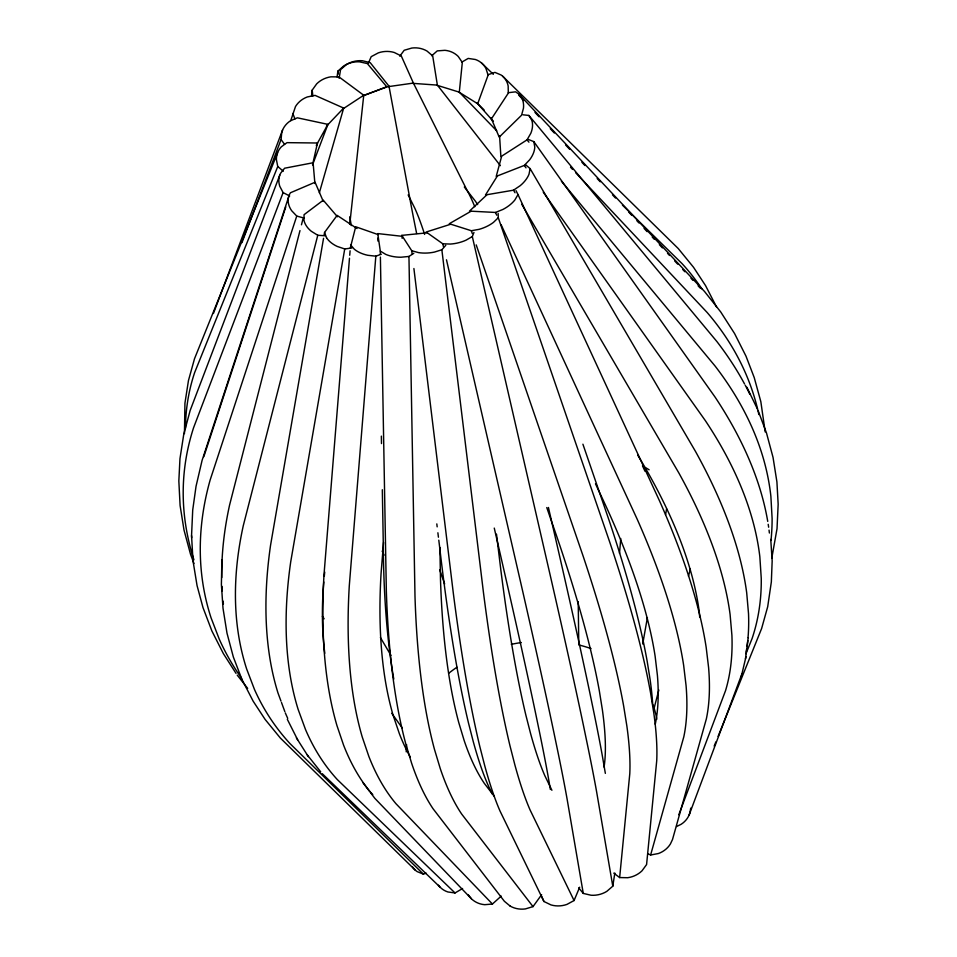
<?xml version="1.0" encoding="UTF-8"?>
<svg xmlns="http://www.w3.org/2000/svg" width="957" height="957" viewBox="0 0 957 957"><rect width="100%" height="100%" fill="white"/><g stroke="black" fill="none" stroke-linecap="round" stroke-linejoin="round"><path stroke-width="1.44" d="M221.88 560.036L221.39 584.56L223.005 608.233L226.988 633.127L233.352 657.028L241.26 677.7M236.008 673.357L223.364 653.595L211.928 631.058L203.004 607.623L197.058 585.588L193.003 560.838L191.556 535.609L192.716 510.021L196.041 486.288L202.094 460.365L289.445 194.51L290.426 192.776L315.068 182.249L323.299 201.472M525.8 164.927L530.118 168.611L529.006 174.246A25.372 15.324 -30.3 0 1 520.189 185.694L513.514 190.18L485.51 194.953L497.09 176.435M349.484 258.234L324.016 574.583A588.077 242.887 -65.9 0 0 336.948 725.585L343.575 745.12A588.077 242.887 -65.9 0 0 369.821 791.343M349.724 255.256L350.083 250.806M350.322 247.839L355.705 226.761L378.111 234.597M381.341 254.215L375.826 256.177L349.281 585.899A588.077 242.887 -65.9 0 0 362.213 736.902L368.852 756.437A588.077 242.887 -65.9 0 0 395.971 803.724L492.424 904.03L501.229 896.099M383.566 542.452L381.053 573.698A552.345 228.125 -65.9 0 0 393.195 715.513L399.428 733.863A552.345 228.125 -65.9 0 0 410.218 756.891M619.502 553.421L620.77 538.54M498.154 213.387L498.286 217.729L610.028 542.99A588.077 104.935 64.2 0 1 650.604 693.095L653.751 712.738A588.077 104.935 64.2 0 1 656.717 760.815L646.585 864.566L642.015 870.81A25.372 23.961 5.6 0 1 627.72 877.713L619.646 877.569L629.778 773.818A588.077 104.935 64.2 0 0 626.823 725.741L623.665 706.099A588.077 104.935 64.2 0 0 583.088 555.993L476.203 244.884M496.719 130.834L459.3 92.159L462.315 62.468L458.236 56.451A25.372 22.753 -44.1 0 0 444.933 50.314L437.253 50.888L431.703 55.793M311.551 96.035L312.185 90.149L316.671 83.869A25.372 23.937 6.2 0 1 330.895 76.823L338.957 76.895L363.744 95.245L350.37 218.639A559.474 103.811 63.7 0 0 349.604 224.237M690.727 808.103L689.913 812.852A25.372 22.525 20.6 0 1 681.097 824.312L676.551 826.537M745.479 658.835L748.171 637.912M337.067 76.931L337.893 71.093L343.874 65.83A25.372 24.188 -8.9 0 1 359.509 61.834L367.344 63.569L386.736 86.752L363.182 95.832M578.722 887.857L583.28 893.419L591.079 895.238A25.372 24.188 -9.7 0 0 606.762 891.398L612.791 886.194L614.825 873.071M339.125 78.307L340.584 69.562L346.673 64.418A25.372 24.188 -10.5 0 1 362.392 60.734L370.18 62.624L388.997 86.202L409.644 197.393A559.474 8.326 76.8 0 0 416.642 233.484M323.55 238.317L270.544 545.346A588.077 302.484 -50.7 0 0 277.985 692.976L280.975 701.122M324.052 235.386L324.567 232.443L337.127 215.373L356.997 228.532M351.913 247.995L344.735 248.964L290.713 561.855A588.077 302.484 -50.7 0 0 298.165 709.484L305.486 729.449A588.077 302.484 -50.7 0 0 337.414 779.68L455.042 892.953L462.59 888.503M642.721 643.989L647.399 617.564M665.57 514.782L666.598 508.909M288.727 196.376L288.284 198.326A25.372 18.697 18.2 0 0 291.646 210.696L296.754 216.067L303.895 218.017M312.556 164.736L317.473 143L286.968 142.653L281.274 146.864A25.372 21.353 22 0 0 276.394 159.544L277.757 166.518L283.32 171.195M689.076 815.125L741.914 673.931M741.364 676.264L746.029 656.526M213.435 313.477L282.554 130.08M290.761 120.63L295.486 106.55A25.372 23.351 16 0 1 307.329 96.944L315.092 95.389L343.683 108.081L319.351 192.764M299.984 230.577L229.56 505.14A588.077 341.625 -33.6 0 0 221.749 577.621M301.467 224.799L302.95 219.021M337.474 216.784L323.263 200.204L304.063 214.679L303.955 220.277A25.372 17.346 14.4 0 0 311.24 231.223L317.772 235.278L243.269 525.74A588.077 341.625 -33.6 0 0 246.619 668.883L254.454 689.411A588.077 341.625 -33.6 0 0 289.971 743.565L423.377 874.136L426.14 873.167M653.595 710.19L658.835 690.021M688.454 576.174L690.332 568.972M771.761 558.314L777.024 528.683L778.161 504.255L776.917 481.933L773.041 457.422L766.521 433.078L758.255 410.984M501.516 156.769L496.216 176.399L524.28 165.429L529.711 159.723A25.372 16.436 -35.4 0 0 534.784 147.079L533.827 141.624L528.467 139.507M647.901 853.764L650.616 855.008L683.8 736.854A588.077 189.63 51.5 0 0 686.061 685.523L683.657 665.402A588.077 189.63 51.5 0 0 637.111 519.029L501.097 224.668M203.817 456.704L285.772 206.963M296.754 216.067L210.145 479.995A588.077 357.679 -15.2 0 0 211.066 617.839L219.213 639.037A588.077 357.679 -15.2 0 0 242.145 679.099M484.098 109.923L477.687 103.751L488.094 75.16L485.917 68.378A25.372 21.688 -46.1 0 0 475.354 59.49L468.2 58.425L461.872 62.073M678.812 814.718L725.514 690.727A588.077 261.512 37.6 0 0 731.902 635.209L730.095 614.49A588.077 261.512 37.6 0 0 678.812 472.902L521.78 204.32M241.954 242.647L281.071 139.531L281.753 132.353A25.372 22.478 20.8 0 1 290.402 120.833L297.364 117.819L327.904 124.362L312.616 164.664M279.719 175.287L190.156 410.469L183.744 434.394L179.964 458.678L178.839 480.952L180.095 505.523L184.007 530.046L190.551 554.354L193.996 563.553M314.901 183.505L313.095 162.75L284.6 168.217L280.557 173.301A25.372 20.061 20.8 0 0 279.767 186.256L283.105 192.608L193.577 427.719A588.077 349.532 3.5 0 0 193.924 559.797M450.113 224.428L426.176 232.013L442.804 243.796L450.28 244.059A25.372 13.661 -13 0 0 465.951 240.219L472.315 236.558L473.966 232.443M277.602 152.725L194.51 358.731L188.457 380.563L184.94 403.184L184.45 433.641M277.757 166.518L194.69 372.44A588.077 317.76 21.1 0 0 185.443 428.461M316.36 145.763L317.473 143M745.958 653.751L752.094 638.534A588.077 315.714 21.9 0 0 761.246 578.231L759.846 556.818A588.077 315.714 21.9 0 0 705.393 420.709L543.253 192.178M714.185 746.089L715.86 741.938M718.097 736.4L761.64 628.462L767.693 606.738L771.342 581.928L772.167 560.981L770.756 539.437M413.903 268.522L453.319 593.184A588.077 79.551 88.1 0 0 479.864 746.723L484.792 765.935A588.077 79.551 88.1 0 0 500.009 811.01L543.959 901.506L550.993 904.915A25.372 24.057 -25.9 0 0 566.975 904.389L574.068 900.537L579.667 887.199M368.337 63.294L371.208 56.654L378.338 52.862A25.372 24.045 -26.6 0 1 394.308 52.503L401.294 55.973L413.4 83.08L466.932 190.084A559.474 79.754 88.7 0 1 474.78 206.724M516.014 190.646L518 194.558L514.902 199.941A25.372 14.451 -24.8 0 1 502.927 209.439L495.463 212.454L469.504 211.102L486.658 195.037M316.48 144.962L327.904 124.362M493.417 121.168L491.288 119.075L508.299 93.152L508.167 85.998A25.372 20.432 -45.5 0 0 501.061 74.981L494.925 72.385L487.998 74.718M499.578 135.846L500.882 156.673L527.032 139.866L530.824 133.274A25.372 17.716 -39.7 0 0 531.817 120.307L528.886 115.45L523.024 114.804M510.153 906.088A25.372 23.578 -37.6 0 0 525.369 908.923L533.013 906.614L541.626 894.675M399.811 56.212L404.177 50.278L411.845 48.041A25.372 23.554 -38 0 1 427.001 51.044L432.708 55.925L437.373 85.113L500.379 165.669M498.286 217.729L493.393 222.443A25.372 13.888 -19 0 1 479.086 229.345L471.346 230.733L449.276 223.735L470.904 211.318M426.954 232.85L401.796 235.374L411.749 250.734L418.448 252.6A25.372 13.793 -6.9 0 0 434.43 252.086L441.859 249.765L445.783 245.279M326.481 126.157L343.683 108.081M342.558 109.158L363.744 95.245M402.466 236.343L377.764 233.58L380.3 251.105L385.743 254.383A25.372 14.259 -1 0 0 400.959 257.23L408.95 256.452L413.807 253.306M363.839 95.329L388.997 86.202M492.424 904.03L484.732 904.688A25.372 22.789 -43.9 0 1 471.322 898.683L374.833 798.341L362.954 782.659M388.494 86.62L413.4 83.08M508.251 92.709L515.62 91.836L518.945 94.193L704.531 291.49L720.729 311.958L734.581 333.562L745.993 356.16L754.224 377.56L760.839 401.677L765.181 431.918M650.616 855.008L658.416 853.524A25.372 23.387 15.7 0 0 670.379 844.026L672.508 839.504L706.338 718.958A588.077 189.63 51.5 0 0 708.599 667.627L706.194 647.506A588.077 189.63 51.5 0 0 659.636 501.133L518 194.558M455.042 892.953L447.84 891.96A25.372 21.736 -46.1 0 1 438.402 885.177M375.826 256.177L367.811 255.292A25.372 15.049 4.6 0 1 354.389 249.287L350.561 244.86M317.772 235.278L325.021 235.757M412.359 83.319L437.373 85.113M344.735 248.964L337.211 246.428A25.372 16.102 9.8 0 1 326.504 237.659M423.377 874.136L417.168 871.612A25.372 20.504 -45.6 0 1 412.503 866.946M436.679 85.161L459.3 92.159M283.105 192.608L289.672 195.994M458.989 92.123L477.687 103.751M510.153 906.088L504.363 901.267L433.043 808.725A588.077 166.853 -79.4 0 1 411.606 763.196L405.792 743.912A588.077 166.853 -79.4 0 1 386.341 590.9L380.396 257.062M613.796 873.131L619.646 877.569M481.503 62.947L493.334 74.323M322.234 773.651L439.909 886.983M415.41 870.272L280.377 738.074L265.113 719.425L253.162 701.194L242.097 679.757M502.796 76.333L678.25 248.545L693.538 267.302L705.548 285.605L716.602 307.101M622.421 205.109L682.15 263.713A588.077 342.917 -32.8 0 1 701.792 288.847M370.706 792.408L372.763 794.549M518.682 95.09L523.778 100.509M534.987 112.424L539.066 116.766M550.275 128.681L554.354 133.023M565.575 144.938L569.654 149.28M581.88 162.283L584.942 165.537M597.18 178.54L600.23 181.782M612.468 194.797L615.53 198.039M628.773 212.131L631.835 215.385M636.931 220.804L638.977 222.969M644.073 228.388L647.123 231.642M652.231 237.061L654.265 239.226M659.361 244.645L662.423 247.899M667.519 253.318L669.553 255.483M674.649 260.902L677.712 264.156M682.808 269.575L684.853 271.74M690.966 278.248L693 280.413M698.108 285.832L700.141 287.997M570.516 167.236L572.549 169.401M575.612 172.655L707.127 312.46A588.077 357.834 -14.3 0 1 758.853 414.56M518.945 94.193L520.321 95.712A25.372 19.08 -43.2 0 1 523.479 108.129L521.577 115.211L499.207 137.126L491.037 117.867M471.322 898.683L468.296 894.867M476.765 102.65L491.288 119.075M528.886 115.45L716.913 341.577A588.077 348.551 4.4 0 1 744.534 383.936M527.032 139.866L528.934 142.162M561.388 181.184L715.046 365.993A588.077 348.551 4.4 0 1 770.875 496.288L772.108 518.431A588.077 348.551 4.4 0 1 770.995 540.454M307.125 754.714L320.727 771.856M237.216 675.104L247.66 688.394M464.312 187.022L475.354 201.149A552.345 160.357 -78.8 0 1 477.651 204.619M494.35 796.38L484.326 783.376A552.345 156.721 -79.4 0 1 464.193 740.61L458.738 722.499A552.345 156.721 -79.4 0 1 440.471 578.782L439.909 547.44M533.013 906.614L461.693 814.084A588.077 166.853 -79.4 0 1 440.256 768.555L434.442 749.271A588.077 166.853 -79.4 0 1 414.991 596.259L408.95 256.452M281.071 139.531L284.564 144.316M322.401 616.356L324.136 618.784M391.748 713.3L402.155 727.846M533.827 141.624L714.951 396.904A588.077 315.714 21.9 0 1 767.729 521.386M524.28 165.429L526.003 167.858M287.327 719.317L297.639 739.773M296.395 737.835L308.369 756.664M380.408 637.541L390.994 655.473M530.118 168.611L695.428 451.321A588.077 261.512 37.6 0 1 746.711 592.921L748.518 613.64A588.077 261.512 37.6 0 1 748.027 637.673M513.514 190.18L515.01 192.752M326.504 237.659L324.567 232.443M408.161 194.929L414.812 208.231A552.345 78.737 88.7 0 1 424.621 234.429M551.914 790.279L544.832 775.684A552.345 74.718 88.1 0 1 530.537 733.361L525.907 715.31A552.345 74.718 88.1 0 1 500.978 571.102L496.492 534.138M574.068 900.537L530.118 810.041A588.077 79.551 88.1 0 1 514.89 764.966L509.973 745.754A588.077 79.551 88.1 0 1 483.417 592.216L441.859 249.765M746.903 387.25L757.442 409.058M382.154 551.1L384.056 555.168M642.482 465.82L644.982 471.227M495.463 212.454L496.719 215.169M595.505 483.811L598.639 490.594A559.474 180.406 51.5 0 1 655.126 656.251L657.411 675.391A559.474 180.406 51.5 0 1 655.258 724.234M540.849 894.759L543.959 901.506M292.806 113.488L294.959 118.919M281.478 702.486L284.839 711.625M439.718 569.858L444.646 583.973M582.909 444.192L609.071 520.345A552.345 98.559 64.2 0 1 647.183 661.323L650.138 679.781A552.345 98.559 64.2 0 1 652.806 706.374M471.346 230.733L472.315 233.568M546.77 507.557L551.136 520.261A559.474 99.827 64.2 0 1 599.369 691.074L602.372 709.771A559.474 99.827 64.2 0 1 604.058 767.095M548.421 507.461L558.469 551.172A552.345 12.333 76.2 0 1 590.17 694.447L593.938 712.618A552.345 12.333 76.2 0 1 602.324 755.755L605.35 773.376M472.315 236.558L549.928 574.044A588.077 13.135 76.2 0 1 583.686 726.59L587.694 745.934A588.077 13.135 76.2 0 1 596.63 791.87L612.791 886.194M442.804 243.796L443.474 246.703M446.476 259.79L520.405 581.282A588.077 13.135 76.2 0 1 554.163 733.828L558.182 753.171A588.077 13.135 76.2 0 1 567.106 799.107L583.28 893.419M494.267 528.085L496.934 539.688A559.474 12.501 76.2 0 1 535.729 713.886L539.545 732.284A559.474 12.501 76.2 0 1 549.856 786.534L550.359 789.465M337.893 71.093L338.359 74.012M349.855 216.749L351.255 225.601M411.749 250.734L412.108 253.701M401.796 235.374L402.155 238.329M436.811 523.898L437.17 526.852M437.887 532.774L438.426 537.212M438.796 540.167L439.694 547.571A559.474 75.687 88.1 0 0 468.523 723.133L473.213 741.424A559.474 75.687 88.1 0 0 492.604 794.406M312.185 90.149L312.867 95.939M699.711 617.109L699.244 611.75A559.474 248.796 37.6 0 0 637.793 455.269M191.556 535.609L191.687 537.75M380.3 251.105L380.348 254.084M377.836 238.054L377.895 241.032M381.365 436.129L381.496 443.581M382.322 489.745L383.279 543.361A559.474 158.742 -79.4 0 0 393.782 679.099M578.219 601.63L578.782 644.97M645.317 467.495A222.574 176.578 -12.1 0 1 649.121 469.791M745.216 385.204A588.077 348.551 4.4 0 1 749.75 394.117M768.208 524.316A588.077 315.714 21.9 0 1 768.65 527.223M769.045 530.13A588.077 315.714 21.9 0 1 769.392 533.025M747.764 640.556A588.077 261.512 37.6 0 1 747.082 646.25M746.675 649.049A588.077 261.512 37.6 0 1 746.221 651.825M287.722 718.348A588.077 302.484 -50.7 0 1 285.318 712.929M324.806 653.272A552.345 284.097 -50.7 0 1 323.777 581.964M324.291 576.317A552.345 284.097 -50.7 0 1 324.722 572.047M223.412 604.023A588.077 341.625 -33.6 0 1 223.101 601.128M222.251 590.864A588.077 341.625 -33.6 0 1 222.012 586.426M406.247 751.867A126.934 100.712 -12.1 0 1 406.617 744.666M448.833 673.178A126.934 100.712 -12.1 0 1 456.968 667.22M511.325 644.336A126.934 100.712 -12.1 0 1 521.314 642.542M579.643 645.162A126.934 100.712 -12.1 0 1 591.067 648.583M653.009 705.106A126.934 100.712 -12.1 0 1 656.825 719.186"/></g></svg>
